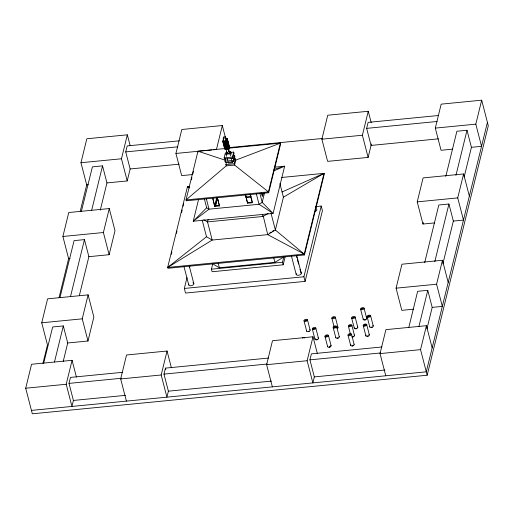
<?xml version="1.0" encoding="UTF-8"?>
<svg xmlns="http://www.w3.org/2000/svg" width="514" height="514" viewBox="0 0 514 514"><rect width="100%" height="100%" fill="white"/><g stroke="black" fill="none" stroke-linecap="round" stroke-linejoin="round"><path stroke-width="0.77" d="M309.126 331.305L308.419 331.736L308.316 331.254M452.725 149.144L441.038 150.281L435.3 128.108L441.173 104.149L481.682 100.191L488.3 125.782L427.166 375.233L32.318 413.809L25.7 388.218L31.572 364.265L72.082 360.308L76.432 377.128M42.951 363.398L47.468 344.965L41.737 322.792L47.603 298.833L88.112 294.875L93.85 317.048L87.978 341.007L67.726 342.986L63.209 361.419M59.071 297.625L68.619 258.658L62.888 236.479L68.76 212.526L109.27 208.568L115.001 230.741L109.129 254.7L88.877 256.679L79.323 295.646M80.216 211.357L86.699 184.899L80.961 162.726L86.834 138.767L127.343 134.816L130.113 145.52M54.465 362.023L63.312 325.927L52.672 326.968L43.709 363.077M70.521 296.514L84.463 239.62L74.1 240.629L59.958 297.612M91.672 210.22L102.543 165.868L92.411 166.857L81.398 211.222M100.275 210.155L106.951 182.92L102.543 165.868M122.563 372.309L70.469 377.404L68.998 383.393L73.412 400.445L71.947 406.439L66.21 384.26L72.082 360.308M87.978 341.007L82.246 318.834L88.112 294.875M109.129 254.7L103.398 232.521L109.27 208.568M106.951 182.92L127.209 180.941L121.471 158.768L127.343 134.816M127.209 180.941L130.145 168.965L125.731 151.906L127.196 145.918L179.296 140.83M126.405 401.113L120.674 378.94L126.547 354.988L167.056 351.03L171.406 367.851M192.789 174.535L181.667 175.621L175.936 153.448L181.808 129.489L222.318 125.532L225.678 138.529M281.691 177.471L324.019 173.34L324.238 174.195L304.449 254.944L167.892 268.289L167.667 267.434L187.462 186.678L189.056 186.524M171.316 254.314L171.888 251.982M176.456 233.343L177.022 231.017M181.59 212.378L182.162 210.053M183.112 206.172L183.684 203.84M191.362 179.9L191.934 177.574M192.878 173.706L193.45 171.387M198.545 199.548L193.238 221.219L273.082 213.419L284.653 166.202L275.067 167.14M268.481 358.059L165.444 368.12L163.972 374.115L168.386 391.167L166.915 397.155L161.184 374.982L167.056 351.03M222.318 125.532L216.445 149.49L213.265 149.799M315.731 206.596L321.237 206.056L322.432 210.663L305.104 281.376L185.535 293.057L184.34 288.45L187.006 277.566M189.486 267.466L189.865 265.911M225.35 140.984L224.001 141.119L223.243 138.17L223.532 136.975L225.562 136.775L226.321 139.718M226.019 138.729L227.368 138.594L226.892 141.421L222.845 141.813L223.32 138.992M222.986 141.215L223.282 140.02M227.137 142.346L227.612 139.525L227.137 142.346L223.082 142.744L223.378 141.543M227.625 144.248L228.1 141.427L227.625 144.248L223.577 144.646L223.757 143.02M223.577 144.646L223.866 143.445M226.025 140.92L225.267 137.97L225.562 136.775M227.856 145.147L228.338 142.327L227.856 145.147L223.808 145.546L223.988 143.92M228.113 146.124L228.589 143.303L228.113 146.124L224.059 146.516L224.355 145.321M228.614 148.083L229.096 145.263L228.614 148.083L224.567 148.482L224.862 147.28M226.892 141.421L227.368 138.594M227.272 142.879L227.856 140.483L227.381 143.31L223.333 143.702L223.224 143.278L227.272 142.879L227.381 143.31M230.67 152.407L233.709 152.105L234.037 153.39L232.829 158.325L224.483 159.141L224.149 157.862L225.357 152.921L226.88 152.774M226.59 156.295L226.057 154.251L226.648 151.861L227.002 153.223M228.248 146.657L228.833 144.261L228.357 147.081L224.31 147.479L224.194 147.055L228.248 146.657L228.357 147.081M233.054 155.588L234.57 155.44L234.898 156.719L233.69 161.659L225.344 162.475L225.01 161.19L225.704 158.37M228.479 148.071L229.54 152.163L229.244 153.358L227.22 153.558L227.516 152.356M214.743 205.748L216.824 197.254M228.769 148.662L229.353 146.265L228.878 149.086L224.824 149.484L224.714 149.054L228.769 148.662L228.878 149.086M218.039 199.451L219.42 205.96L214.73 206.422L212.963 198.43M215.257 205.664L217.165 197.877M215.687 205.806L217.595 198.018M228.878 148.173L280.393 143.136L280.612 143.991L268.668 192.737L186.248 200.788L186.023 199.933L226.224 165.881L225.897 164.602L226.411 162.488M230.638 155.903L230.111 153.859L230.696 151.463L228.672 151.662M232.829 158.325L232.495 157.046L233.709 152.105M227.985 161.704L228.351 163.124L232.405 162.726L232.701 161.531M233.69 161.659L233.362 160.381L234.57 155.44M268.668 192.737L268.449 191.883L234.57 165.071L234.243 163.786L235.451 158.852L233.934 158.999M235.451 158.852L235.785 160.13L234.57 165.071L226.224 165.881M285.097 257L283.182 264.8L212.096 271.745L211.434 269.188L212.77 263.733M250.138 194.626L252.239 202.754L247.555 203.216L245.596 194.485M261.889 195.249L262.23 193.862L263.245 193.765L262.564 196.541L261.607 192.846M264.492 193.033L262.204 202.375L259.043 204.276L209.031 209.166L193.238 221.219L206.667 207.804L204.341 198.796M304.449 254.944L304.224 254.096L267.736 234.628L263.194 215.88M279.899 183.582L283.42 197.19L275.369 230.034L267.736 234.628L212.205 240.051L167.667 267.434L304.224 254.096L324.019 173.34L282.058 191.973M283.182 264.8L282.52 262.243L283.856 256.788M272.356 386.856L266.618 364.683L272.491 340.724L313 336.766L317.35 353.593M371.429 143.933L368.127 157.406L327.617 161.364L321.886 139.191L327.752 115.232L368.262 111.275L371.23 122.743M305.104 281.376L303.909 276.763L321.237 206.056M381.921 346.976L311.388 353.863L309.923 359.851L314.33 376.91L312.865 382.898L307.128 360.725L313 336.766M368.127 157.406L362.389 135.233L368.262 111.275M438.423 138.844L371.063 145.43L366.649 128.371L368.12 122.383L438.654 115.489M385.776 375.779L380.039 353.6L385.911 329.647L426.421 325.69L432.158 347.862M413.494 309.203L401.813 310.347L396.076 288.174L401.948 264.215L442.458 260.257L448.189 282.43M434.645 222.896L422.964 224.04L417.227 201.861L423.099 177.908L463.609 173.95L469.34 196.123M422.964 224.04L423.343 222.491M408.81 327.405L417.651 291.309L427.783 290.32L432.19 307.378L426.922 328.883M424.673 262.68L438.808 205.002L448.934 204.013L453.342 221.071L442.837 263.939M445.818 176.379L456.882 131.243L467.008 130.254L471.422 147.312L464.174 176.88M418.936 326.416L427.783 290.32M434.799 261.69L448.934 204.013M455.95 175.39L467.008 130.254M427.166 375.233L420.548 349.642L426.421 325.69M432.19 307.378L442.323 306.389L436.585 284.216L442.458 260.257M453.342 221.071L463.474 220.082L457.736 197.903L463.609 173.95M471.422 147.312L481.547 146.323L475.81 124.15L481.682 100.191M487.42 122.371L426.286 371.821L31.438 410.397M208.106 219.568L207.508 221.9L212.205 240.051L206.506 236.761L202.201 220.127M296.36 273.647L296.192 274.046A2.615 1.413 -14.5 0 0 299.713 274.932L300.292 274.637A2.615 1.413 -14.5 0 0 301.262 273.127L296.7 255.471M316.528 339.497L316.855 339.902L317.408 339.407M337.364 337.981L337.961 338.321L337.968 337.782M352.212 345.626C351.724 346.475 353.883 345.761 352.816 345.434M371.32 327.161C370.832 328.022 372.978 327.27 371.924 326.968M167.667 267.434L206.506 236.761M329.262 346.834C328.433 347.695 330.881 347.104 329.77 346.706M203.711 219.709L207.508 221.9L263.046 216.478L268.135 213.413M269.824 232.861L271.122 232.077M272.414 231.3L273.711 230.523M213.67 264.479L219.369 267.768L274.906 262.346L282.539 257.752M283.42 197.19L324.019 173.34M273.795 170.911L284.653 166.202L273.962 169.389M235.785 160.13L280.393 143.136L268.449 191.883L186.023 199.933L197.967 151.193L224.914 148.559M367.767 335.88L367.414 336.407L368.236 335.912M352.906 336.471L353.433 336.779L352.488 336.94M223.243 138.17L225.267 137.97M222.729 141.389L226.783 140.99M227.021 141.922L222.973 142.314L223.082 142.744M125.731 151.906L177.825 146.818M366.649 128.371L437.183 121.477M223.462 144.216L227.516 143.824M223.699 145.115L227.747 144.723M227.998 145.7L223.95 146.092L224.059 146.516M228.505 147.659L224.457 148.051L224.567 148.482M228.852 147.627L322.304 138.497M80.961 162.726L121.471 158.768M175.936 153.448L211.678 149.953M321.886 139.191L362.389 135.233M435.3 128.108L475.81 124.15M226.057 154.251L230.111 153.859M224.149 157.862L232.495 157.046M130.145 168.965L179.078 164.184M225.01 161.19L233.362 160.381M225.897 164.602L234.243 163.786M86.699 184.899L88.279 184.744M246.084 196.99L250.826 196.528M245.936 197.588L251.474 197.048M214.878 205.818L219.568 205.362M247.697 202.612L252.387 202.156M62.888 236.479L103.398 232.521M417.227 201.861L457.736 197.903M68.619 258.658L70.142 258.503M211.434 269.188L282.52 262.243M184.34 288.45L303.909 276.763M41.737 322.792L82.246 318.834M396.076 288.174L436.585 284.216M68.998 383.393L121.098 378.304M163.972 374.115L267.017 364.047M309.923 359.851L380.456 352.964M25.7 388.218L66.21 384.26M120.674 378.94L161.184 374.982M266.618 364.683L307.128 360.725M380.039 353.6L420.548 349.642M73.412 400.445L125.506 395.356M168.386 391.167L271.424 381.099M314.33 376.91L384.864 370.022M356.453 328.285L356.555 328.767L355.739 328.716M225.171 160.195L197.967 151.193L198.192 152.041M187.681 187.533L187.462 186.678L189.679 187.488M206.667 207.804L209.031 209.166L206.313 198.655M187.462 186.678L189.493 187.976M304.224 254.096L275.369 230.034L271.064 213.4M301.088 272.793L301.262 273.127L299.958 269.458M262.268 214.28L263.046 216.478M370.581 315.647L373.228 325.882M367.131 316.714L369.772 326.949M364.047 308.156L366.694 318.391M366.688 324.533L369.328 334.768M360.597 309.222L363.244 319.457M363.231 325.606L365.878 335.841M355.11 316.971L357.757 327.2M351.66 318.037L354.307 328.273M351.827 325.124L354.467 335.359M351.473 334.113L354.12 344.348M348.37 326.197L350.265 333.509M315.757 206.699L316.155 208.234M348.023 335.186L350.67 345.414M335.321 317.157L337.968 327.392M336.625 326.467L339.272 336.702M331.871 318.23L334.139 327M333.175 327.534L335.822 337.769M328.427 335.385L331.074 345.62M324.976 336.458L327.624 346.693M315.789 327.977L318.436 338.212M296.385 255.638L296.983 257.944M297.381 259.48L298.57 264.08M312.339 329.05L314.986 339.285M291.432 256.004L296.192 274.425M307.481 319.811L310.128 330.046M304.025 320.877L306.672 331.112M259.878 193.367L262.204 202.375L273.082 213.419L259.043 204.276L256.325 193.772M273.731 257.784L274.906 262.346M250.479 194.767L251.05 196.984M251.43 198.462L252.194 201.417M245.262 194.343L247.555 203.216M230.696 151.463L231.403 154.187M231.165 157.933L231.679 159.931M232.039 161.306L232.405 162.726M228.01 148.585L229.244 153.358M226.16 149.465L227.22 153.558M227.111 158.325L227.631 160.323M217.313 197.832L219.42 205.96M212.629 198.288L214.73 206.422M218.193 263.213L219.369 267.768M189.255 265.989L193.823 283.644M183.973 266.477L188.741 284.897M165.444 368.12L165.842 369.675M84.463 239.62L88.877 256.679M63.312 325.927L67.726 342.986M309.698 329.66A1.812 0.977 -14.5 0 1 309.017 331.408A1.812 0.977 -14.5 0 1 306.627 330.862M302.47 338.006A1.812 0.977 -14.5 0 1 304.866 337.994M339.111 336.484A1.812 0.977 -14.5 0 1 337.717 338.199A1.812 0.977 -14.5 0 1 335.854 337.242M337.537 327.013A1.812 0.977 -14.5 0 1 337.068 328.664M318.005 337.833A1.812 0.977 -14.5 0 1 318.025 339.182A1.812 0.977 -14.5 0 1 315.641 339.741A1.812 0.977 -14.5 0 1 315.21 338.488M316.348 208.999A2.615 1.413 -14.5 0 1 314.6 211.614M193.656 283.31A2.615 1.413 -14.5 0 1 191.247 285.726A2.615 1.413 -14.5 0 1 188.927 284.12M192.866 282.854A2.615 1.413 -14.5 0 1 193.328 283.041M357.596 326.988A1.812 0.977 -14.5 0 1 356.196 328.703A1.812 0.977 -14.5 0 1 354.339 327.746M330.643 345.241A1.812 0.977 -14.5 0 1 329.75 347.059A1.812 0.977 -14.5 0 1 327.656 346.166M372.798 325.503A1.812 0.977 -14.5 0 1 371.898 327.322A1.812 0.977 -14.5 0 1 369.81 326.429M353.96 344.129A1.812 0.977 -14.5 0 1 352.334 345.896A1.812 0.977 -14.5 0 1 350.895 344.624M366.264 318.005A1.812 0.977 -14.5 0 1 365.37 319.83A1.812 0.977 -14.5 0 1 363.276 318.937M354.043 334.98A1.812 0.977 -14.5 0 1 354.107 336.284A1.812 0.977 -14.5 0 1 351.807 336.914M368.904 334.389A1.812 0.977 -14.5 0 1 368.923 335.738A1.812 0.977 -14.5 0 1 366.54 336.297A1.812 0.977 -14.5 0 1 366.103 335.044M305.245 320.395L306.26 320.222L305.245 320.395M313.559 328.562L314.568 328.388L313.559 328.562M326.197 335.97L327.212 335.796L326.197 335.97M333.085 317.742L334.1 317.568L333.085 317.742M334.396 327.052L335.411 326.872L334.396 327.052M349.244 334.698L350.259 334.524L349.244 334.698M349.591 325.709L350.606 325.535L349.591 325.709M352.874 317.549L353.889 317.376L352.874 317.549M361.817 308.741L362.833 308.567L361.817 308.741M364.452 325.118L365.467 324.944L364.452 325.118M364.683 319.824L365.698 319.65L364.683 319.824M368.345 316.232L369.36 316.059L368.345 316.232M304.815 321.359A1.812 0.977 -14.5 0 0 307.52 320.061A1.812 0.977 -14.5 0 0 304.924 319.612A1.812 0.977 -14.5 0 0 304.815 321.359M333.965 328.016A1.812 0.977 -14.5 0 0 336.67 326.718A1.812 0.977 -14.5 0 0 334.068 326.262A1.812 0.977 -14.5 0 0 333.965 328.016M332.654 318.712A1.812 0.977 -14.5 0 0 335.366 317.414A1.812 0.977 -14.5 0 0 332.764 316.958A1.812 0.977 -14.5 0 0 332.654 318.712M313.122 329.532A1.812 0.977 -14.5 0 0 315.834 328.234A1.812 0.977 -14.5 0 0 313.232 327.778A1.812 0.977 -14.5 0 0 313.122 329.532M352.443 318.519A1.812 0.977 -14.5 0 0 355.155 317.222A1.812 0.977 -14.5 0 0 352.553 316.765A1.812 0.977 -14.5 0 0 352.443 318.519M325.767 336.94A1.812 0.977 -14.5 0 0 328.472 335.642A1.812 0.977 -14.5 0 0 325.87 335.186A1.812 0.977 -14.5 0 0 325.767 336.94M367.915 317.202A1.812 0.977 -14.5 0 0 370.626 315.898A1.812 0.977 -14.5 0 0 368.024 315.448A1.812 0.977 -14.5 0 0 367.915 317.202M348.813 335.668A1.812 0.977 -14.5 0 0 351.518 334.363A1.812 0.977 -14.5 0 0 348.916 333.914A1.812 0.977 -14.5 0 0 348.813 335.668M361.387 309.704A1.812 0.977 -14.5 0 0 364.092 308.406A1.812 0.977 -14.5 0 0 361.496 307.957A1.812 0.977 -14.5 0 0 361.387 309.704M349.16 326.679A1.812 0.977 -14.5 0 0 351.865 325.381A1.812 0.977 -14.5 0 0 349.269 324.925A1.812 0.977 -14.5 0 0 349.16 326.679M364.021 326.088A1.812 0.977 -14.5 0 0 366.726 324.79A1.812 0.977 -14.5 0 0 364.13 324.334A1.812 0.977 -14.5 0 0 364.021 326.088"/></g></svg>
